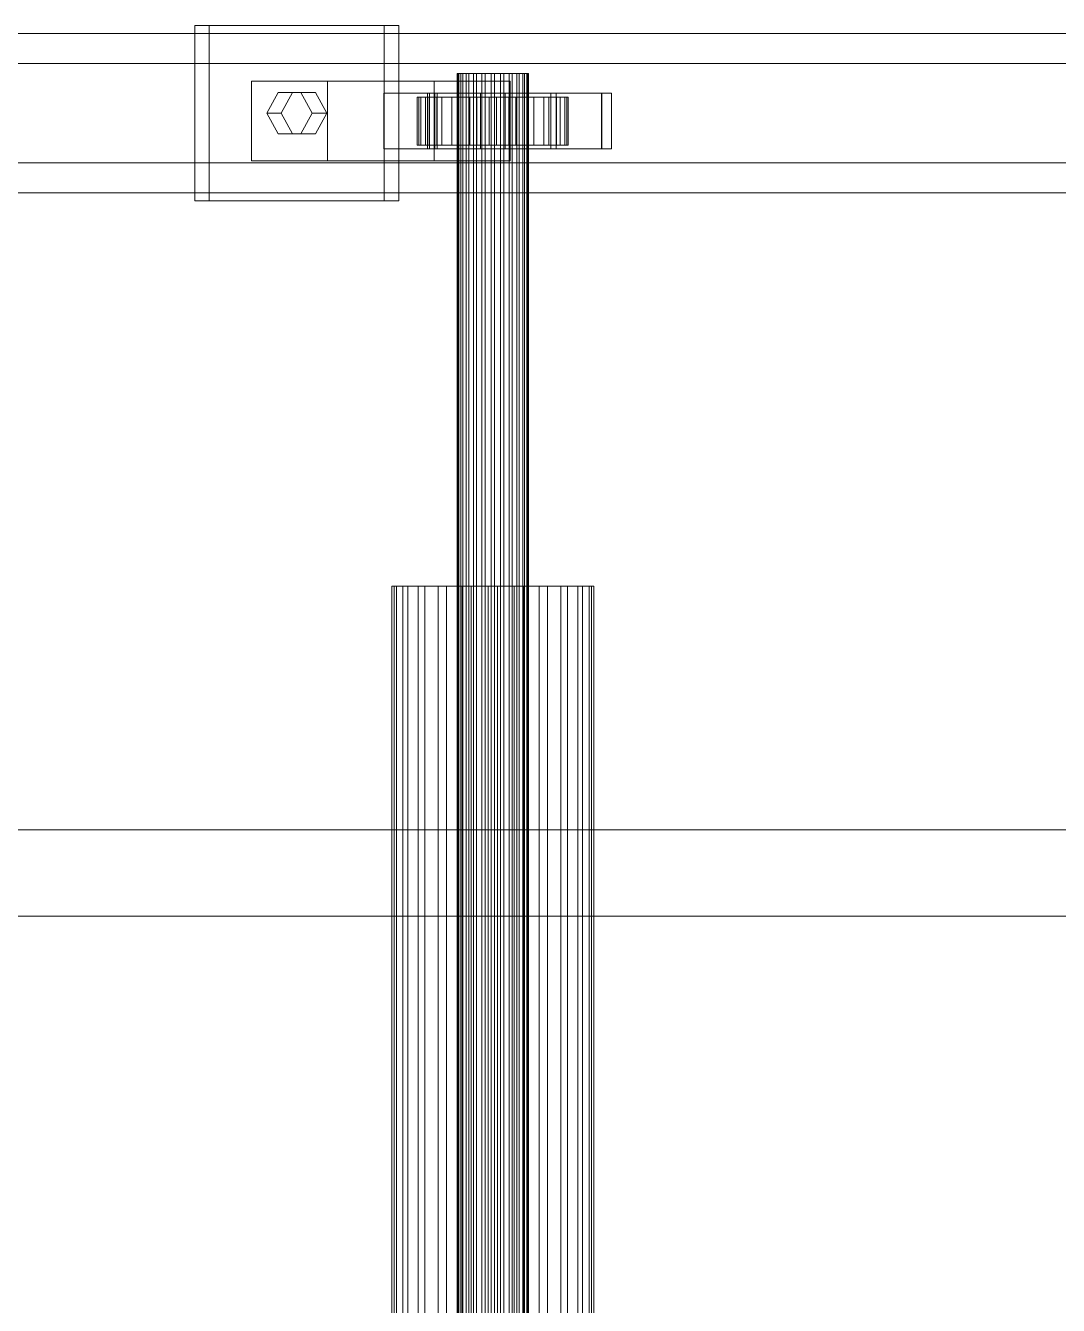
# Model space of a CAD drawing. Header units: millimetres. Extents: x -1970 to 34302, y -65268 to 6837.
# Drawn here: x 6199.9 to 6459.4, y -17869.5 to -17548 of the extents above; entities that cross this region are included whole.
import ezdxf

# ---------------------------------------------------------------- set-up
doc = ezdxf.new("R2010")
doc.units = ezdxf.units.MM
doc.layers.add('superior_C01', color=7, linetype='Continuous', lineweight=0)

msp = doc.modelspace()

# ---------------------------------------------------------------- linework, layer by layer
at = {"layer": 'superior_C01'}
for p, q in [((6902.966, -17550), (5759.904, -17550)), ((5772.079, -17550), (6915.141, -17550)), ((6989.713, -17550), (5846.651, -17550)), ((5861.87, -17550), (7004.932, -17550)), ((6290.002, -17548), (6242.374, -17548)), ((6242.374, -17548), (6242.374, -17592)), ((6246.027, -17548), (6242.374, -17548)), ((6246.027, -17592), (6246.027, -17548)), ((6246.027, -17548), (6293.654, -17548)), ((6290.002, -17592), (6290.002, -17548)), ((6290.002, -17548), (6293.654, -17548)), ((6293.654, -17548), (6293.654, -17592)), ((6996.241, -17557.5), (5764.91, -17557.5)), ((5767.073, -17557.5), (6998.404, -17557.5)), ((6308.495, -17560), (6308.3, -17560)), ((6308.3, -17560), (6308.716, -17560)), ((6308.3, -18440), (6308.3, -17560)), ((6309.29, -17560), (6308.495, -17560)), ((6308.495, -18440), (6308.495, -17560)), ((6308.716, -17560), (6309.718, -17560)), ((6308.716, -18440), (6308.716, -17560)), ((6310.631, -17560), (6309.29, -17560)), ((6309.29, -18440), (6309.29, -17560)), ((6309.718, -17560), (6311.235, -17560)), ((6309.718, -18440), (6309.718, -17560)), ((6312.425, -17560), (6310.631, -17560)), ((6310.631, -18440), (6310.631, -17560)), ((6311.235, -17560), (6313.164, -17560)), ((6311.235, -18440), (6311.235, -17560)), ((6314.55, -17560), (6312.425, -17560)), ((6312.425, -18440), (6312.425, -17560)), ((6313.164, -17560), (6315.375, -17560)), ((6313.164, -18440), (6313.164, -17560)), ((6316.862, -17560), (6314.55, -17560)), ((6314.55, -18440), (6314.55, -17560)), ((6315.375, -17560), (6317.717, -17560)), ((6315.375, -18440), (6315.375, -17560)), ((6319.203, -17560), (6316.862, -17560)), ((6316.862, -18440), (6316.862, -17560)), ((6317.717, -17560), (6320.029, -17560)), ((6317.717, -18440), (6317.717, -17560)), ((6321.414, -17560), (6319.203, -17560)), ((6319.203, -18440), (6319.203, -17560)), ((6320.029, -17560), (6322.154, -17560)), ((6320.029, -18440), (6320.029, -17560)), ((6323.344, -17560), (6321.414, -17560)), ((6321.414, -18440), (6321.414, -17560)), ((6322.154, -17560), (6323.948, -17560)), ((6322.154, -18440), (6322.154, -17560)), ((6324.861, -17560), (6323.344, -17560)), ((6323.344, -18440), (6323.344, -17560)), ((6323.948, -17560), (6325.288, -17560)), ((6323.948, -18440), (6323.948, -17560)), ((6325.862, -17560), (6324.861, -17560)), ((6324.861, -18440), (6324.861, -17560)), ((6325.288, -17560), (6326.083, -17560)), ((6325.288, -18440), (6325.288, -17560)), ((6326.279, -17560), (6325.862, -17560)), ((6325.862, -17560), (6325.862, -18440)), ((6326.083, -17560), (6326.279, -17560)), ((6326.083, -18440), (6326.083, -17560)), ((6326.279, -18440), (6326.279, -17560)), ((6275.714, -17562), (6256.663, -17562)), ((6256.663, -17562), (6256.663, -17582)), ((6302.589, -17562), (6256.663, -17562)), ((6275.714, -17582), (6275.714, -17562)), ((6275.714, -17562), (6321.641, -17562)), ((6302.589, -17582), (6302.589, -17562)), ((6302.589, -17562), (6321.641, -17562)), ((6321.641, -17562), (6321.641, -17582)), ((6260.473, -17570), (6263.33, -17564.804)), ((6263.33, -17564.804), (6269.046, -17564.804)), ((6266.983, -17564.804), (6263.33, -17564.804)), ((6266.983, -17564.804), (6264.125, -17570)), ((6272.698, -17564.804), (6266.983, -17564.804)), ((6269.046, -17564.804), (6271.903, -17570)), ((6272.698, -17564.804), (6269.046, -17564.804)), ((6275.556, -17570), (6272.698, -17564.804)), ((6301.372, -17565), (6289.941, -17565)), ((6289.941, -17565), (6289.941, -17579)), ((6302.725, -17565), (6289.941, -17565)), ((6298.724, -17566), (6298.311, -17566)), ((6298.311, -17566), (6308.3, -17566)), ((6298.311, -17578), (6298.311, -17566)), ((6298.311, -17566), (6299.191, -17566)), ((6300.403, -17566), (6298.724, -17566)), ((6298.724, -17566), (6308.495, -17566)), ((6298.724, -17578), (6298.724, -17566)), ((6299.191, -17566), (6308.716, -17566)), ((6299.191, -17578), (6299.191, -17566)), ((6299.191, -17566), (6301.304, -17566)), ((6303.232, -17566), (6300.403, -17566)), ((6300.403, -17566), (6309.29, -17566)), ((6300.403, -17578), (6300.403, -17566)), ((6344.677, -17565), (6300.859, -17565)), ((6300.859, -17565), (6300.859, -17579)), ((6303.294, -17565), (6300.859, -17565)), ((6301.304, -17566), (6309.718, -17566)), ((6301.304, -17578), (6301.304, -17566)), ((6301.304, -17566), (6304.507, -17566)), ((6301.372, -17579), (6301.372, -17565)), ((6301.372, -17565), (6314.156, -17565)), ((6302.725, -17579), (6302.725, -17565)), ((6302.725, -17565), (6314.156, -17565)), ((6307.019, -17566), (6303.232, -17566)), ((6303.232, -17566), (6310.631, -17566)), ((6303.232, -17578), (6303.232, -17566)), ((6303.294, -17579), (6303.294, -17565)), ((6303.294, -17565), (6347.112, -17565)), ((6304.507, -17566), (6311.235, -17566)), ((6304.507, -17578), (6304.507, -17566)), ((6304.507, -17566), (6308.581, -17566)), ((6311.506, -17566), (6307.019, -17566)), ((6307.019, -17566), (6312.425, -17566)), ((6307.019, -17578), (6307.019, -17566)), ((6308.3, -17566), (6308.495, -17566)), ((6308.3, -17566), (6308.3, -17578)), ((6308.716, -17566), (6308.3, -17566)), ((6308.495, -17566), (6309.29, -17566)), ((6308.495, -17566), (6308.495, -17578)), ((6308.581, -17566), (6313.164, -17566)), ((6308.581, -17578), (6308.581, -17566)), ((6308.581, -17566), (6313.249, -17566)), ((6308.716, -17566), (6308.716, -17578)), ((6309.718, -17566), (6308.716, -17566)), ((6309.29, -17566), (6310.631, -17566)), ((6309.29, -17566), (6309.29, -17578)), ((6309.718, -17566), (6309.718, -17578)), ((6311.235, -17566), (6309.718, -17566)), ((6310.631, -17566), (6312.425, -17566)), ((6310.631, -17566), (6310.631, -17578)), ((6311.235, -17566), (6311.235, -17578)), ((6313.164, -17566), (6311.235, -17566)), ((6316.388, -17566), (6311.506, -17566)), ((6311.506, -17566), (6314.55, -17566)), ((6311.506, -17578), (6311.506, -17566)), ((6312.425, -17566), (6314.55, -17566)), ((6312.425, -17566), (6312.425, -17578)), ((6313.164, -17566), (6313.164, -17578)), ((6315.375, -17566), (6313.164, -17566)), ((6313.249, -17566), (6315.375, -17566)), ((6313.249, -17578), (6313.249, -17566)), ((6313.249, -17566), (6318.191, -17566)), ((6314.156, -17565), (6314.156, -17579)), ((6314.55, -17566), (6316.862, -17566)), ((6314.55, -17566), (6314.55, -17578)), ((6315.375, -17566), (6315.375, -17578)), ((6317.717, -17566), (6315.375, -17566)), ((6321.33, -17566), (6316.388, -17566)), ((6316.388, -17566), (6316.862, -17566)), ((6316.388, -17578), (6316.388, -17566)), ((6316.862, -17566), (6319.203, -17566)), ((6316.862, -17566), (6316.862, -17578)), ((6318.191, -17566), (6317.717, -17566)), ((6317.717, -17566), (6317.717, -17578)), ((6320.029, -17566), (6317.717, -17566)), ((6318.191, -17578), (6318.191, -17566)), ((6318.191, -17566), (6323.073, -17566)), ((6321.33, -17566), (6319.203, -17566)), ((6319.203, -17566), (6321.414, -17566)), ((6319.203, -17566), (6319.203, -17578)), ((6323.073, -17566), (6320.029, -17566)), ((6320.029, -17566), (6320.029, -17578)), ((6322.154, -17566), (6320.029, -17566)), ((6331.854, -17565), (6320.423, -17565)), ((6320.423, -17565), (6320.423, -17579)), ((6333.207, -17565), (6320.423, -17565)), ((6325.998, -17566), (6321.33, -17566)), ((6321.33, -17578), (6321.33, -17566)), ((6325.998, -17566), (6321.414, -17566)), ((6321.414, -17566), (6323.344, -17566)), ((6321.414, -17566), (6321.414, -17578)), ((6327.56, -17566), (6322.154, -17566)), ((6322.154, -17566), (6322.154, -17578)), ((6323.948, -17566), (6322.154, -17566)), ((6323.073, -17578), (6323.073, -17566)), ((6323.073, -17566), (6327.56, -17566)), ((6330.072, -17566), (6323.344, -17566)), ((6323.344, -17566), (6324.861, -17566)), ((6323.344, -17566), (6323.344, -17578)), ((6331.347, -17566), (6323.948, -17566)), ((6323.948, -17566), (6323.948, -17578)), ((6325.288, -17566), (6323.948, -17566)), ((6333.274, -17566), (6324.861, -17566)), ((6324.861, -17566), (6325.862, -17566)), ((6324.861, -17566), (6324.861, -17578)), ((6334.176, -17566), (6325.288, -17566)), ((6325.288, -17566), (6325.288, -17578)), ((6326.083, -17566), (6325.288, -17566)), ((6325.862, -17566), (6335.388, -17566)), ((6325.862, -17578), (6325.862, -17566)), ((6325.862, -17566), (6326.279, -17566)), ((6330.072, -17566), (6325.998, -17566)), ((6325.998, -17578), (6325.998, -17566)), ((6335.855, -17566), (6326.083, -17566)), ((6326.083, -17566), (6326.083, -17578)), ((6326.279, -17566), (6326.083, -17566)), ((6336.268, -17566), (6326.279, -17566)), ((6326.279, -17566), (6326.279, -17578)), ((6327.56, -17578), (6327.56, -17566)), ((6327.56, -17566), (6331.347, -17566)), ((6333.274, -17566), (6330.072, -17566)), ((6330.072, -17578), (6330.072, -17566)), ((6331.347, -17578), (6331.347, -17566)), ((6331.347, -17566), (6334.176, -17566)), ((6331.854, -17579), (6331.854, -17565)), ((6331.854, -17565), (6344.637, -17565)), ((6333.207, -17579), (6333.207, -17565)), ((6333.207, -17565), (6344.637, -17565)), ((6335.388, -17566), (6333.274, -17566)), ((6333.274, -17578), (6333.274, -17566)), ((6334.176, -17578), (6334.176, -17566)), ((6334.176, -17566), (6335.855, -17566)), ((6335.388, -17566), (6335.388, -17578)), ((6336.268, -17566), (6335.388, -17566)), ((6335.855, -17578), (6335.855, -17566)), ((6335.855, -17566), (6336.268, -17566)), ((6336.268, -17578), (6336.268, -17566)), ((6344.637, -17565), (6344.637, -17579)), ((6344.677, -17579), (6344.677, -17565)), ((6344.677, -17565), (6347.112, -17565)), ((6347.112, -17565), (6347.112, -17579)), ((6263.33, -17575.196), (6260.473, -17570)), ((6260.473, -17570), (6264.125, -17570)), ((6264.125, -17570), (6266.983, -17575.196)), ((6271.903, -17570), (6269.046, -17575.196)), ((6275.556, -17570), (6271.903, -17570)), ((6272.698, -17575.196), (6275.556, -17570)), ((6269.046, -17575.196), (6263.33, -17575.196)), ((6266.983, -17575.196), (6263.33, -17575.196)), ((6266.983, -17575.196), (6272.698, -17575.196)), ((6272.698, -17575.196), (6269.046, -17575.196)), ((6289.941, -17579), (6301.372, -17579)), ((6289.941, -17579), (6302.725, -17579)), ((6308.3, -17578), (6298.311, -17578)), ((6298.311, -17578), (6298.724, -17578)), ((6299.191, -17578), (6298.311, -17578)), ((6308.495, -17578), (6298.724, -17578)), ((6298.724, -17578), (6300.403, -17578)), ((6308.716, -17578), (6299.191, -17578)), ((6301.304, -17578), (6299.191, -17578)), ((6309.29, -17578), (6300.403, -17578)), ((6300.403, -17578), (6303.232, -17578)), ((6300.859, -17579), (6344.677, -17579)), ((6300.859, -17579), (6303.294, -17579)), ((6309.718, -17578), (6301.304, -17578)), ((6304.507, -17578), (6301.304, -17578)), ((6314.156, -17579), (6301.372, -17579)), ((6314.156, -17579), (6302.725, -17579)), ((6310.631, -17578), (6303.232, -17578)), ((6303.232, -17578), (6307.019, -17578)), ((6347.112, -17579), (6303.294, -17579)), ((6311.235, -17578), (6304.507, -17578)), ((6308.581, -17578), (6304.507, -17578)), ((6312.425, -17578), (6307.019, -17578)), ((6307.019, -17578), (6311.506, -17578)), ((6308.495, -17578), (6308.3, -17578)), ((6308.3, -17578), (6308.716, -17578)), ((6309.29, -17578), (6308.495, -17578)), ((6313.164, -17578), (6308.581, -17578)), ((6313.249, -17578), (6308.581, -17578)), ((6308.716, -17578), (6309.718, -17578)), ((6310.631, -17578), (6309.29, -17578)), ((6309.718, -17578), (6311.235, -17578)), ((6312.425, -17578), (6310.631, -17578)), ((6311.235, -17578), (6313.164, -17578)), ((6314.55, -17578), (6311.506, -17578)), ((6311.506, -17578), (6316.388, -17578)), ((6314.55, -17578), (6312.425, -17578)), ((6313.164, -17578), (6315.375, -17578)), ((6315.375, -17578), (6313.249, -17578)), ((6318.191, -17578), (6313.249, -17578)), ((6316.862, -17578), (6314.55, -17578)), ((6315.375, -17578), (6317.717, -17578)), ((6316.862, -17578), (6316.388, -17578)), ((6316.388, -17578), (6321.33, -17578)), ((6319.203, -17578), (6316.862, -17578)), ((6317.717, -17578), (6318.191, -17578)), ((6317.717, -17578), (6320.029, -17578)), ((6323.073, -17578), (6318.191, -17578)), ((6321.414, -17578), (6319.203, -17578)), ((6319.203, -17578), (6321.33, -17578)), ((6320.029, -17578), (6323.073, -17578)), ((6320.029, -17578), (6322.154, -17578)), ((6320.423, -17579), (6331.854, -17579)), ((6320.423, -17579), (6333.207, -17579)), ((6321.33, -17578), (6325.998, -17578)), ((6323.344, -17578), (6321.414, -17578)), ((6321.414, -17578), (6325.998, -17578)), ((6322.154, -17578), (6327.56, -17578)), ((6322.154, -17578), (6323.948, -17578)), ((6327.56, -17578), (6323.073, -17578)), ((6324.861, -17578), (6323.344, -17578)), ((6323.344, -17578), (6330.072, -17578)), ((6323.948, -17578), (6331.347, -17578)), ((6323.948, -17578), (6325.288, -17578)), ((6325.862, -17578), (6324.861, -17578)), ((6324.861, -17578), (6333.274, -17578)), ((6325.288, -17578), (6334.176, -17578)), ((6325.288, -17578), (6326.083, -17578)), ((6335.388, -17578), (6325.862, -17578)), ((6326.279, -17578), (6325.862, -17578)), ((6325.998, -17578), (6330.072, -17578)), ((6326.083, -17578), (6335.855, -17578)), ((6326.083, -17578), (6326.279, -17578)), ((6326.279, -17578), (6336.268, -17578)), ((6331.347, -17578), (6327.56, -17578)), ((6330.072, -17578), (6333.274, -17578)), ((6334.176, -17578), (6331.347, -17578)), ((6344.637, -17579), (6331.854, -17579)), ((6344.637, -17579), (6333.207, -17579)), ((6333.274, -17578), (6335.388, -17578)), ((6335.855, -17578), (6334.176, -17578)), ((6335.388, -17578), (6336.268, -17578)), ((6336.268, -17578), (6335.855, -17578)), ((6347.112, -17579), (6344.677, -17579)), ((5764.91, -17582.5), (6996.241, -17582.5)), ((5767.073, -17582.5), (6998.404, -17582.5)), ((6256.663, -17582), (6275.714, -17582)), ((6256.663, -17582), (6302.589, -17582)), ((6321.641, -17582), (6275.714, -17582)), ((6321.641, -17582), (6302.589, -17582)), ((5759.904, -17590), (6902.966, -17590)), ((5772.079, -17590), (6915.141, -17590)), ((5846.651, -17590), (6989.713, -17590)), ((5861.87, -17590), (7004.932, -17590)), ((6242.374, -17592), (6290.002, -17592)), ((6242.374, -17592), (6246.027, -17592)), ((6293.654, -17592), (6246.027, -17592)), ((6293.654, -17592), (6290.002, -17592)), ((6292.47, -17688.85), (6291.918, -17688.85)), ((6291.918, -17688.85), (6293.095, -17688.85)), ((6291.918, -18311.15), (6291.918, -17688.85)), ((6294.714, -17688.85), (6292.47, -17688.85)), ((6292.47, -18311.15), (6292.47, -17688.85)), ((6293.095, -17688.85), (6295.92, -17688.85)), ((6293.095, -18311.15), (6293.095, -17688.85)), ((6298.497, -17688.85), (6294.714, -17688.85)), ((6294.714, -18311.15), (6294.714, -17688.85)), ((6295.92, -17688.85), (6300.202, -17688.85)), ((6295.92, -18311.15), (6295.92, -17688.85)), ((6303.56, -17688.85), (6298.497, -17688.85)), ((6298.497, -18311.15), (6298.497, -17688.85)), ((6300.202, -17688.85), (6305.648, -17688.85)), ((6300.202, -18311.15), (6300.202, -17688.85)), ((6309.558, -17688.85), (6303.56, -17688.85)), ((6303.56, -18311.15), (6303.56, -17688.85)), ((6305.648, -17688.85), (6311.887, -17688.85)), ((6305.648, -18311.15), (6305.648, -17688.85)), ((6316.084, -17688.85), (6309.558, -17688.85)), ((6309.558, -18311.15), (6309.558, -17688.85)), ((6311.887, -17688.85), (6318.495, -17688.85)), ((6311.887, -18311.15), (6311.887, -17688.85)), ((6322.691, -17688.85), (6316.084, -17688.85)), ((6316.084, -18311.15), (6316.084, -17688.85)), ((6318.495, -17688.85), (6325.021, -17688.85)), ((6318.495, -18311.15), (6318.495, -17688.85)), ((6328.931, -17688.85), (6322.691, -17688.85)), ((6322.691, -18311.15), (6322.691, -17688.85)), ((6325.021, -17688.85), (6331.019, -17688.85)), ((6325.021, -18311.15), (6325.021, -17688.85)), ((6334.377, -17688.85), (6328.931, -17688.85)), ((6328.931, -18311.15), (6328.931, -17688.85)), ((6331.019, -17688.85), (6336.082, -17688.85)), ((6331.019, -18311.15), (6331.019, -17688.85)), ((6338.659, -17688.85), (6334.377, -17688.85)), ((6334.377, -18311.15), (6334.377, -17688.85)), ((6336.082, -17688.85), (6339.864, -17688.85)), ((6336.082, -18311.15), (6336.082, -17688.85)), ((6341.484, -17688.85), (6338.659, -17688.85)), ((6338.659, -18311.15), (6338.659, -17688.85)), ((6339.864, -17688.85), (6342.108, -17688.85)), ((6339.864, -18311.15), (6339.864, -17688.85)), ((6342.661, -17688.85), (6341.484, -17688.85)), ((6341.484, -17688.85), (6341.484, -18311.15)), ((6342.108, -17688.85), (6342.661, -17688.85)), ((6342.108, -18311.15), (6342.108, -17688.85)), ((6342.661, -18311.15), (6342.661, -17688.85)), ((2005.168, -17750), (11044.69, -17750)), ((11046.22, -17750), (2006.698, -17750)), ((5579.735, -17771.702), (6513.744, -17771.702)), ((6515.561, -17771.702), (5581.551, -17771.702))]:
    msp.add_line(p, q, dxfattribs=at)

doc.saveas('drawing.dxf')
